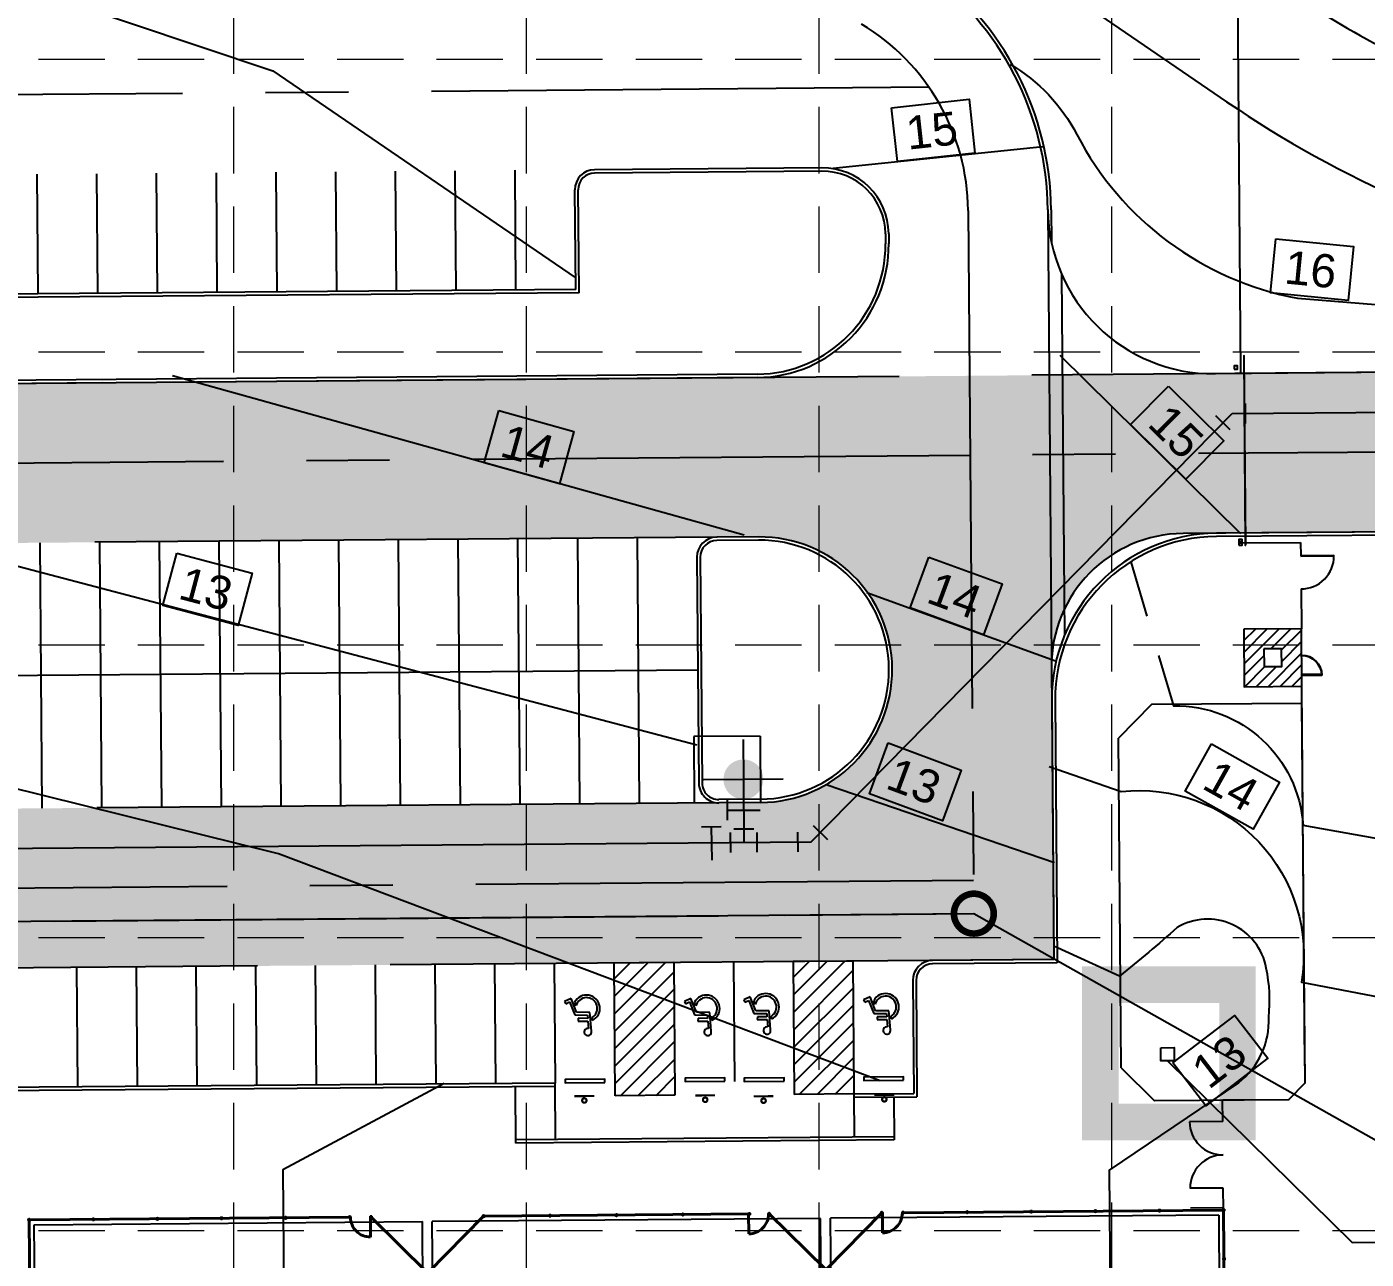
# Model space of a CAD drawing. Header units: feet. Extents: x 2467609 to 2470436, y 7119976 to 7121745.
# Drawn here: x 2469123.5 to 2469325.3, y 7121164.9 to 7121350.5 of the extents above; entities that cross this region are included whole.
import ezdxf
from ezdxf.enums import TextEntityAlignment as Align
from ezdxf.xclip import XClip

# ---------------------------------------------------------------- set-up
doc = ezdxf.new("R2010")
doc.units = ezdxf.units.FT
doc.header["$LTSCALE"] = 100
doc.header["$MEASUREMENT"] = 0
doc.header["$XCLIPFRAME"] = 0
for name, pattern in [('06117 BASE$0$Add-PK$0$HIDDEN2', [0.1875, 0.125, -0.0625]), ('06117 BASE$0$CENTER2', [1.125, 0.75, -0.125, 0.125, -0.125]), ('06117 BASE$0$HIDDEN2', [0.1875, 0.125, -0.0625]), ('06117 BASE$0$STRIPE', [1.2, 1, -0.2]), ('06117 WS Base$0$DASHED_SS3', [1.1, 1, -0.1]), ('06117 WS Base$0$HIDDEN2', [0.1875, 0.125, -0.0625]), ('HIDDEN', [0.375, 0.25, -0.125]), ('SDASH', [0.15, 0.1, -0.05]), ('STRIPE', [1.2, 1, -0.2])]:
    doc.linetypes.add(name, pattern=pattern)
for name, color, linetype, lineweight in [('06117 BASE$0$A-BLDG3-HATCH', 253, 'Continuous', 25), ('06117 BASE$0$A-Door-Outside', 253, 'Continuous', 30), ('06117 BASE$0$Add-PK$0$CPSTRIPE', 7, 'Continuous', 25), ('06117 BASE$0$Add-PK$0$HC2', 7, 'Continuous', 25), ('06117 BASE$0$Add-PK$0$X-Refr', 11, '06117 BASE$0$Add-PK$0$HIDDEN2', 50), ('06117 BASE$0$CP Inlet', 253, 'Continuous', 25), ('06117 BASE$0$CPCL', 253, '06117 BASE$0$CENTER2', 25), ('06117 BASE$0$CPCURB', 8, 'Continuous', 25), ('06117 BASE$0$CPCURB2', 8, 'Continuous', 25), ('06117 BASE$0$CPSTRIPE', 253, 'Continuous', 25), ('06117 BASE$0$CPWALK', 8, 'Continuous', 25), ('06117 BASE$0$HC-SIGN', 253, 'Continuous', 18), ('06117 BASE$0$TENNIS$0$C-Fence', 8, '06117 BASE$0$TENNIS$0$FENCELINE4', 40), ('06117 BASE$0$X-Lite', 253, 'Continuous', 25), ('06117 BASE$0$X-Refr', 253, '06117 BASE$0$HIDDEN2', 50)]:
    doc.layers.add(name, color=color, linetype=linetype, lineweight=lineweight)
for name, color, linetype in [('06117 BASE$0$Add-PK$0$SITE-Fence', 8, '06117 BASE$0$Add-PK$0$FENCELINE4'), ('06117 BASE$0$firelane', 8, '06117 BASE$0$STRIPE'), ('06117 BASE$0$SITE-Fence', 8, '06117 BASE$0$FENCELINE4'), ('06117 BASE$0$TENNIS$0$C-Walk_Otln', 5, 'Continuous'), ('06117 WS Base$0$CPFIT', 7, 'Continuous'), ('06117 WS Base$0$CPSEWER', 7, '06117 WS Base$0$DASHED_SS3'), ('06117 WS Base$0$CPWATER', 7, 'Continuous'), ('06117 WS Base$0$LINE-C', 1, 'Continuous'), ('06117 WS Base$0$WTR-ESMT', 8, '06117 WS Base$0$HIDDEN2'), ('CPCONT', 253, 'Continuous'), ('FIRELANE-HATCH', 253, 'STRIPE'), ('GRID', 254, 'HIDDEN'), ('proposed ec', 6, 'SDASH')]:
    doc.layers.add(name, color=color, linetype=linetype)
doc.styles.add('06117 BASE$0$Add-PK$0$Standard', font='romans.shx')
doc.styles.add('06117 BASE$0$Standard', font='romans.shx')
doc.styles.add('06117 BASE$0$TENNIS$0$Standard', font='romans.shx')
doc.styles.get("Standard").update_dxf_attribs({"font": 'ARIAL.TTF'})
doc.linetypes.add('06117 BASE$0$Add-PK$0$FENCELINE4', pattern='A,0.5,-0.05,["x",06117 BASE$0$Add-PK$0$Standard,S=0.16,R=0,X=-0.02,Y=-0.05],-0.15', length=0.7)
doc.linetypes.add('06117 BASE$0$FENCELINE4', pattern='A,0.5,-0.05,["x",06117 BASE$0$Standard,S=0.16,R=0,X=-0.02,Y=-0.05],-0.15', length=0.7)
doc.linetypes.add('06117 BASE$0$TENNIS$0$FENCELINE4', pattern='A,0.5,-0.05,["x",06117 BASE$0$TENNIS$0$Standard,S=0.16,R=0,X=-0.02,Y=-0.05],-0.15', length=0.7)
pattern_1 = [(45, (0, 0), (-0.88388347648, 0.88388347648), [])]
pattern_2 = [(45, (274.9909, 2.2392), (-1.32582521472, 1.32582521472), [])]
pattern_3 = [(45, (247.9918, 2.0193), (-1.32582521472, 1.32582521472), [])]

# ---------------------------------------------------------------- blocks, each defined once
blk = doc.blocks.new('06117 BASE$0$TENNIS')
at = {"layer": '06117 BASE$0$TENNIS$0$C-Fence'}
for p, q in [((626, 174.8), (626, 1.2)), ((2786, 174.8), (2786, 1.2)), ((1245, 0.8), (1345.2, 101)), ((1447, 0.8), (1346.8, 101)), ((1964.2, 0), (2065.2, 101)), ((2167, 0.8), (2066.8, 101)), ((1243, 0), (1243, 36)), ((1927, 0), (1927, 36)), ((2169, 0), (2169, 36)), ((627.2, 0), (1204.6, 0)), ((1927, 0), (1449, 0)), ((2784.8, 0), (2207.4, 0))]:
    blk.add_line(p, q, dxfattribs=at)
for centre in [(2786, 88), (626, 0), (742, 0), (857.9, 0), (973.9, 0), (1089.8, 0), (1205.8, 0), (1244.2, 0), (1447.8, 0), (1567.9, 0), (1688, 0), (1808.1, 0), (1928.2, 0), (1964.2, 0), (2167.8, 0), (2206.2, 0), (2322.2, 0), (2438.1, 0), (2554.1, 0), (2670, 0), (2786, 0)]:
    blk.add_circle(centre, 1.19, dxfattribs=at)
for centre, start, end in [((1243, 0), 90, 180), ((1927, 0), 0, 90), ((2169, 0), 0, 90)]:
    blk.add_arc(centre, 36, start, end, dxfattribs=at)
at = {"layer": '06117 BASE$0$TENNIS$0$C-Walk_Otln'}
for p, q in [((635, 1431), (635, 9)), ((1337, 1431), (1337, 9)), ((1355, 1431), (1355, 9)), ((2057, 1431), (2057, 9)), ((2075, 1431), (2075, 9)), ((2777, 9), (2777, 1431)), ((635, 9), (1337, 9)), ((2057, 9), (1355, 9)), ((2777, 9), (2075, 9))]:
    blk.add_line(p, q, dxfattribs=at)
blk = doc.blocks.new('06117 BASE$0$Add-PK$0$HC2-flat-7')
at = {"layer": '06117 BASE$0$Add-PK$0$HC2'}
for p, q in [((-2.33, 1.51), (-3.3, 1.06)), ((-3.3, 1.06), (-3.13, 0.7)), ((-3.13, 0.7), (-2.55, 0.97)), ((-2.55, 0.97), (-1.78, -0.99)), ((-1.5, -0.59), (-2.33, 1.51)), ((-1.57, 0.38), (-1.78, 0.94)), ((-1.78, -0.99), (0.15, -1)), ((0.52, -0.6), (-1.5, -0.59)), ((-1.25, -1.49), (-1.26, -1.9)), ((-1.26, -1.9), (0.21, -1.91)), ((0.18, -1.5), (-1.25, -1.49)), ((0.15, -1), (0.18, -1.5)), ((0.21, -1.91), (0.3, -3.02)), ((0.73, -3.43), (0.52, -0.6)), ((0.89, -1.8), (0.86, -1.37))]:
    blk.add_line(p, q, dxfattribs=at)
for centre, major_axis, start_param, end_param in [((0, 0), (1.42, -1.43), 5.961378, 9.729395), ((0, 0), (1.15, 1.14), 4.494724, 8.403855), ((0.2, -3.56), (0.388, 0.385), 0.602565, 5.739424)]:
    blk.add_ellipse(centre, major_axis=major_axis, ratio=1, start_param=start_param, end_param=end_param, dxfattribs=at)
blk = doc.blocks.new('06117 BASE$0$Add-PK$0$HC2-flat-8')
at = {"layer": '06117 BASE$0$Add-PK$0$HC2'}
for p, q in [((-2.33, 1.51), (-3.3, 1.06)), ((-3.3, 1.06), (-3.13, 0.7)), ((-3.13, 0.7), (-2.55, 0.97)), ((-2.55, 0.97), (-1.78, -0.99)), ((-1.5, -0.59), (-2.33, 1.51)), ((-1.57, 0.38), (-1.78, 0.94)), ((-1.78, -0.99), (0.15, -1)), ((0.52, -0.6), (-1.5, -0.59)), ((-1.25, -1.49), (-1.26, -1.9)), ((-1.26, -1.9), (0.21, -1.91)), ((0.18, -1.5), (-1.25, -1.49)), ((0.15, -1), (0.18, -1.5)), ((0.21, -1.91), (0.3, -3.02)), ((0.73, -3.43), (0.52, -0.6)), ((0.89, -1.8), (0.86, -1.37))]:
    blk.add_line(p, q, dxfattribs=at)
for centre, major_axis, start_param, end_param in [((0, 0), (1.42, -1.43), 5.961378, 9.729395), ((0, 0), (1.15, 1.14), 4.494724, 8.403855), ((0.2, -3.56), (0.388, 0.385), 0.602565, 5.739424)]:
    blk.add_ellipse(centre, major_axis=major_axis, ratio=1, start_param=start_param, end_param=end_param, dxfattribs=at)

msp = doc.modelspace()

# ---------------------------------------------------------------- hatches: boundary and pattern name
at = {"layer": '06117 BASE$0$A-BLDG3-HATCH'}
h = msp.add_hatch(dxfattribs=at)
h.set_pattern_fill('ANSI31', color=255, scale=10, style=0)
h.set_pattern_definition(pattern_1)
h.paths.add_polyline_path([(2469306.95, 7121251.15), (2469315.62, 7121251.23), (2469315.55, 7121259.89), (2469306.88, 7121259.82)])
h.paths.add_polyline_path([(2469309.9, 7121256.85), (2469312.57, 7121256.87), (2469312.59, 7121254.2), (2469309.93, 7121254.18)], flags=16)
h = msp.add_hatch(dxfattribs=at)
h.set_pattern_fill('ANSI31', color=255, scale=10, style=0)
h.set_pattern_definition(pattern_1)
h.paths.add_polyline_path([(2469306.95, 7121251.15), (2469315.62, 7121251.23), (2469315.55, 7121259.89), (2469306.88, 7121259.82)])
h.paths.add_polyline_path([(2469309.9, 7121256.85), (2469312.57, 7121256.87), (2469312.59, 7121254.2), (2469309.93, 7121254.18)], flags=16)
at = {"layer": '06117 BASE$0$CPSTRIPE'}
h = msp.add_hatch(dxfattribs=at)
h.set_pattern_fill('ACET-2D-ANSI31', color=256, scale=15, style=0)
h.set_pattern_definition(pattern_2)
h.paths.add_polyline_path([(2469247.97, 7121209.84), (2469238.97, 7121209.76), (2469239.13, 7121189.76), (2469248.13, 7121189.84)])
h = msp.add_hatch(dxfattribs=at)
h.set_pattern_fill('ACET-2D-ANSI31', color=256, scale=15, style=0)
h.set_pattern_definition(pattern_2)
h.paths.add_polyline_path([(2469247.97, 7121209.84), (2469238.97, 7121209.76), (2469239.13, 7121189.76), (2469248.13, 7121189.84)])
h = msp.add_hatch(dxfattribs=at)
h.set_pattern_fill('ACET-2D-ANSI31', color=256, scale=15, style=0)
h.set_pattern_definition(pattern_3)
h.paths.add_polyline_path([(2469220.97, 7121209.62), (2469211.97, 7121209.54), (2469212.13, 7121189.54), (2469221.13, 7121189.62)])
h = msp.add_hatch(dxfattribs=at)
h.set_pattern_fill('ACET-2D-ANSI31', color=256, scale=15, style=0)
h.set_pattern_definition(pattern_3)
h.paths.add_polyline_path([(2469220.97, 7121209.62), (2469211.97, 7121209.54), (2469212.13, 7121189.54), (2469221.13, 7121189.62)])
at = {"layer": 'FIRELANE-HATCH'}
h = msp.add_hatch(color=9, dxfattribs=at)
h.paths.add_polyline_path([(2468922.97, 7121187.19, -0.414214), (2468942.81, 7121207.35), (2469278.26, 7121210.08), (2469277.9, 7121254.08, -0.414214), (2469297.74, 7121274.24), (2469375.13, 7121274.87, -0.137354), (2469390.75, 7121270.64), (2469629.71, 7121128.09, -0.261956), (2469644.34, 7121102.57), (2469645.12, 7121007.13, 0.414214), (2469699.55, 7120953.58), (2469751.67, 7120954, 0.261956), (2469797.6, 7120980.33), (2469803.18, 7120989.68, 0.414214), (2469784.47, 7121063.72), (2469403.04, 7121291.25, 0.137354), (2469374.94, 7121298.87), (2468491.92, 7121291.68, -0.131652), (2468476.89, 7121295.58), (2468199.89, 7121452.51, -0.072593), (2468186.2, 7121463.15, 0.206219), (2468142.45, 7121481.57), (2467847.8, 7121479.17), (2467848.23, 7121449.17), (2468142.69, 7121451.57, -0.577353), (2468169.04, 7121406.78), (2467935.49, 7120994.55, -0.266268), (2467909.82, 7120979.34), (2467855.02, 7120978.55), (2467855.45, 7120948.56), (2467910.25, 7120949.35, 0.266268), (2467961.59, 7120979.76), (2468192.67, 7121387.64, -0.414214), (2468233.56, 7121398.96), (2468336.11, 7121340.86, -0.414214), (2468347.43, 7121299.97), (2468320.22, 7121251.95, 0.414214), (2468338.7, 7121185.16), (2468373.42, 7121165.49, 0.57735), (2468446.57, 7121208.52), (2468446.28, 7121243.96, -1), (2468481.65, 7121244.25), (2468482.67, 7121118.6, 0.414214), (2468532.07, 7121070), (2468873.9, 7121072.79, -0.414214), (2468894.07, 7121052.95), (2468895.4, 7120889.72), (2468884.83, 7120735.24, -0.392002), (2468855.14, 7120707.29), (2468450.27, 7120703.99, -0.131652), (2468375.11, 7120723.48), (2468264.21, 7120786.31, 0.463862), (2468102.32, 7120726.63, 0.45081), (2468173.2, 7120596.29), (2468276.95, 7120572.47, -0.347281), (2468315.76, 7120524.14), (2468315.82, 7120517.93), (2468339.81, 7120518.12), (2468339.76, 7120524.34, 0.347281), (2468282.32, 7120595.86), (2468178.57, 7120619.68, -0.45081), (2468124.87, 7120718.42, -0.463862), (2468252.38, 7120765.43), (2468363.28, 7120702.6, 0.131652), (2468450.47, 7120679.99), (2468832.08, 7120683.1, -0.414214), (2468867.36, 7120648.39), (2468868.39, 7120522.43), (2468892.38, 7120522.62), (2468891.26, 7120660.62), (2468903.26, 7120660.72), (2468904.38, 7120522.72), (2468928.38, 7120522.92)])
h.paths.add_polyline_path([(2468873.66, 7121102.78), (2468531.82, 7121100, -0.414214), (2468506.62, 7121124.8), (2468505.62, 7121247.79, -0.414214), (2468525.46, 7121267.95), (2468872.29, 7121270.78, -0.414214), (2468892.45, 7121250.94), (2468893.5, 7121122.95, -0.414214)], flags=16)
h.paths.add_polyline_path([(2468942.29, 7121271.35), (2469233.74, 7121273.72, -1), (2469234.06, 7121233.72), (2468942.62, 7121231.35, -1)], flags=16)
h.paths.add_polyline_path([(2468385.25, 7121186.37), (2468350.53, 7121206.04, -0.414214), (2468341.1, 7121240.12), (2468370.77, 7121292.49, -0.414214), (2468404.85, 7121301.92), (2468409.33, 7121299.38, -0.267949), (2468422.01, 7121277.83), (2468422.57, 7121208.33, -0.57735)], flags=16)
h.paths.add_polyline_path([(2469698.85, 7121086.85), (2469772.17, 7121043.11, -0.414214), (2469782.57, 7121001.98), (2469776.99, 7120992.63, -0.261956), (2469751.47, 7120978), (2469699.36, 7120977.57, -0.414214), (2469669.11, 7121007.33), (2469668.61, 7121069.51, -0.584841)], flags=16)

# ---------------------------------------------------------------- linework, layer by layer
at = {"layer": '06117 BASE$0$A-BLDG3-HATCH', "color": 255}
for points in [[(2469306.88, 7121259.82), (2469306.95, 7121251.15), (2469315.62, 7121251.23), (2469315.55, 7121259.89)], [(2469306.88, 7121259.82), (2469306.95, 7121251.15), (2469315.62, 7121251.23), (2469315.55, 7121259.89)], [(2469309.9, 7121256.85), (2469309.93, 7121254.18), (2469312.59, 7121254.2), (2469312.57, 7121256.87)], [(2469309.9, 7121256.85), (2469309.93, 7121254.18), (2469312.59, 7121254.2), (2469312.57, 7121256.87)]]:
    msp.add_lwpolyline(points, close=True, dxfattribs=at)
at = {"layer": '06117 BASE$0$A-Door-Outside', "color": 7, "linetype": 'Continuous', "lineweight": 30}
msp.add_lwpolyline([(2469315.63, 7121252.86), (2469315.62, 7121253), (2469318.62, 7121253.03), (2469318.63, 7121252.88)], close=True, dxfattribs=at)
msp.add_lwpolyline([(2469315.63, 7121252.86), (2469315.62, 7121253), (2469318.62, 7121253.03), (2469318.63, 7121252.88)], close=True, dxfattribs=at)
msp.add_arc((2469315.63, 7121252.86), 3, 0.4665, 90.4665, dxfattribs=at)
msp.add_arc((2469315.63, 7121252.86), 3, 0.4665, 90.4665, dxfattribs=at)
at = {"layer": '06117 BASE$0$Add-PK$0$CPSTRIPE'}
msp.add_line((2469248.13, 7121189.84), (2469239.13, 7121189.76), dxfattribs=at)
msp.add_line((2469248.13, 7121189.84), (2469239.13, 7121189.76), dxfattribs=at)
at = {"layer": '06117 BASE$0$Add-PK$0$SITE-Fence'}
for p, q in [((2469303.71, 7121185.65), (2469303.68, 7121188.87)), ((2469303.71, 7121185.65), (2469303.68, 7121188.87)), ((2469303.71, 7121185.65), (2469298.71, 7121185.61)), ((2469303.71, 7121185.65), (2469298.71, 7121185.61)), ((2469303.79, 7121175.65), (2469298.79, 7121175.61)), ((2469303.79, 7121175.65), (2469298.79, 7121175.61)), ((2469303.81, 7121172.43), (2469303.79, 7121175.65)), ((2469303.81, 7121172.43), (2469303.79, 7121175.65))]:
    msp.add_line(p, q, dxfattribs=at)
at = {"layer": '06117 BASE$0$Add-PK$0$SITE-Fence', "color": 5}
for centre, start, end in [((2469303.71, 7121185.65), 180.4665, 270.4665), ((2469303.71, 7121185.65), 180.4665, 270.4665), ((2469303.79, 7121175.65), 90.4665, 180.4665), ((2469303.79, 7121175.65), 90.4665, 180.4665)]:
    msp.add_arc(centre, 5, start, end, dxfattribs=at)
at = {"layer": '06117 BASE$0$CP Inlet'}
msp.add_lwpolyline([(2469294.37, 7121196.79), (2469296.37, 7121196.81), (2469296.39, 7121194.81), (2469294.39, 7121194.79)], close=True, dxfattribs=at)
msp.add_lwpolyline([(2469294.37, 7121196.79), (2469296.37, 7121196.81), (2469296.39, 7121194.81), (2469294.39, 7121194.79)], close=True, dxfattribs=at)
at = {"layer": '06117 BASE$0$CPCL'}
for p, q in [((2469259.45, 7121341.43), (2468906.74, 7121338.56)), ((2469259.45, 7121341.43), (2468906.74, 7121338.56)), ((2469265.34, 7121322.88), (2469266.16, 7121221.98)), ((2469265.34, 7121322.88), (2469266.16, 7121221.98)), ((2469375.03, 7121286.87), (2469265.64, 7121285.98)), ((2469375.03, 7121286.87), (2469265.64, 7121285.98)), ((2469265.64, 7121285.98), (2468493.36, 7121279.69)), ((2469265.64, 7121285.98), (2468493.36, 7121279.69)), ((2469266.16, 7121221.98), (2468493.88, 7121215.7)), ((2469266.16, 7121221.98), (2468493.88, 7121215.7))]:
    msp.add_line(p, q, dxfattribs=at)
msp.add_arc((2469232.34, 7121322.61), 33, 0.4665, 59.1832, dxfattribs=at)
msp.add_arc((2469232.34, 7121322.61), 33, 0.4665, 59.1832, dxfattribs=at)
at = {"layer": '06117 BASE$0$CPCURB'}
for p, q in [((2469243.29, 7121329.3), (2469209.05, 7121329.02)), ((2469243.29, 7121329.3), (2469209.05, 7121329.02)), ((2469206.2, 7121311), (2469206.08, 7121326)), ((2469206.2, 7121311), (2469206.08, 7121326)), ((2469277.34, 7121322.98), (2469277.94, 7121249.08)), ((2469277.34, 7121322.98), (2469277.94, 7121249.08)), ((2469253.37, 7121319.38), (2469253.38, 7121317.88)), ((2469253.37, 7121319.38), (2469253.38, 7121317.88)), ((2469206.2, 7121311), (2468945.21, 7121308.87)), ((2469206.2, 7121311), (2468945.21, 7121308.87)), ((2469233.54, 7121297.72), (2468942.09, 7121295.35)), ((2469233.54, 7121297.72), (2468942.09, 7121295.35)), ((2469375.13, 7121274.87), (2469302.74, 7121274.28)), ((2469375.13, 7121274.87), (2469302.74, 7121274.28)), ((2469233.74, 7121273.72), (2469227.45, 7121273.67)), ((2469233.74, 7121273.72), (2469227.45, 7121273.67)), ((2469224.47, 7121270.65), (2469224.75, 7121236.65)), ((2469224.47, 7121270.65), (2469224.75, 7121236.65)), ((2469277.94, 7121249.08), (2469278.26, 7121210.08)), ((2469277.94, 7121249.08), (2469278.26, 7121210.08)), ((2469234.06, 7121233.72), (2469227.77, 7121233.67)), ((2469234.06, 7121233.72), (2469227.77, 7121233.67)), ((2469278.26, 7121210.08), (2469259.97, 7121209.93)), ((2469278.26, 7121210.08), (2469259.97, 7121209.93)), ((2469256.99, 7121206.91), (2469257.13, 7121189.91)), ((2469256.99, 7121206.91), (2469257.13, 7121189.91)), ((2469203.11, 7121191.47), (2469005.12, 7121189.86)), ((2469203.11, 7121191.47), (2469005.12, 7121189.86)), ((2469248.13, 7121189.84), (2469257.13, 7121189.91)), ((2469248.13, 7121189.84), (2469257.13, 7121189.91)), ((2469254.18, 7121183.39), (2469197.18, 7121182.92)), ((2469254.18, 7121183.39), (2469197.18, 7121182.92))]:
    msp.add_line(p, q, dxfattribs=at)
for centre, radius, start, end in [((2469232.34, 7121322.61), 45, 0.4665, 54.1563), ((2469232.34, 7121322.61), 45, 0.4665, 54.1563), ((2469209.08, 7121326.02), 3, 90.4665, 180.4665), ((2469209.08, 7121326.02), 3, 90.4665, 180.4665), ((2469243.37, 7121319.3), 10, 0.4665, 90.4665), ((2469243.37, 7121319.3), 10, 0.4665, 90.4665), ((2469233.38, 7121317.72), 20, 270.4665, 0.4665), ((2469233.38, 7121317.72), 20, 270.4665, 0.4665), ((2469302.94, 7121249.28), 25, 90.4665, 180.4665), ((2469302.94, 7121249.28), 25, 90.4665, 180.4665), ((2469227.47, 7121270.67), 3, 90.4665, 180.4665), ((2469227.47, 7121270.67), 3, 90.4665, 180.4665), ((2469233.9, 7121253.72), 20, 270.4665, 90.4665), ((2469233.9, 7121253.72), 20, 270.4665, 90.4665), ((2469227.75, 7121236.67), 3, 180.4665, 270.4665), ((2469227.75, 7121236.67), 3, 180.4665, 270.4665), ((2469259.99, 7121206.93), 3, 90.4665, 180.4665), ((2469259.99, 7121206.93), 3, 90.4665, 180.4665)]:
    msp.add_arc(centre, radius, start, end, dxfattribs=at)
at = {"layer": '06117 BASE$0$CPCURB2'}
for p, q in [((2469243.29, 7121328.8), (2469209.06, 7121328.52)), ((2469243.29, 7121328.8), (2469209.06, 7121328.52)), ((2469206.71, 7121310.5), (2469206.58, 7121326)), ((2469206.71, 7121310.5), (2469206.58, 7121326)), ((2469277.84, 7121322.98), (2469277.88, 7121318.11)), ((2469277.84, 7121322.98), (2469277.88, 7121318.11)), ((2469252.87, 7121319.38), (2469252.88, 7121317.88)), ((2469252.87, 7121319.38), (2469252.88, 7121317.88)), ((2469206.71, 7121310.5), (2468944.71, 7121308.37)), ((2469206.71, 7121310.5), (2468944.71, 7121308.37)), ((2469233.54, 7121298.22), (2468942.09, 7121295.85)), ((2469233.54, 7121298.22), (2468942.09, 7121295.85)), ((2469359.23, 7121274.24), (2469302.74, 7121273.78)), ((2469359.23, 7121274.24), (2469302.74, 7121273.78)), ((2469233.74, 7121273.22), (2469227.45, 7121273.17)), ((2469233.74, 7121273.22), (2469227.45, 7121273.17)), ((2469224.97, 7121270.65), (2469225.25, 7121236.65)), ((2469224.97, 7121270.65), (2469225.25, 7121236.65)), ((2469278.44, 7121249.09), (2469278.76, 7121209.59)), ((2469278.44, 7121249.09), (2469278.76, 7121209.59)), ((2469234.06, 7121234.22), (2469227.77, 7121234.17)), ((2469234.06, 7121234.22), (2469227.77, 7121234.17)), ((2469278.76, 7121209.59), (2469259.97, 7121209.43)), ((2469278.76, 7121209.59), (2469259.97, 7121209.43)), ((2469257.49, 7121206.91), (2469257.63, 7121189.41)), ((2469257.49, 7121206.91), (2469257.63, 7121189.41)), ((2469203.12, 7121190.97), (2469005.12, 7121189.36)), ((2469203.12, 7121190.97), (2469005.12, 7121189.36)), ((2469248.13, 7121189.34), (2469257.63, 7121189.41)), ((2469248.13, 7121189.34), (2469257.63, 7121189.41)), ((2469254.19, 7121182.89), (2469197.19, 7121182.42)), ((2469254.19, 7121182.89), (2469197.19, 7121182.42))]:
    msp.add_line(p, q, dxfattribs=at)
for centre, radius, start, end in [((2469232.34, 7121322.61), 45.5, 0.4665, 54.1563), ((2469232.34, 7121322.61), 45.5, 0.4665, 54.1563), ((2469243.37, 7121319.3), 9.5, 0.4665, 90.4665), ((2469243.37, 7121319.3), 9.5, 0.4665, 90.4665), ((2469209.08, 7121326.02), 2.5, 90.4665, 180.4665), ((2469209.08, 7121326.02), 2.5, 90.4665, 180.4665), ((2469233.38, 7121317.72), 19.5, 270.4665, 0.4665), ((2469233.38, 7121317.72), 19.5, 270.4665, 0.4665), ((2469227.47, 7121270.67), 2.5, 90.4665, 180.4665), ((2469227.47, 7121270.67), 2.5, 90.4665, 180.4665), ((2469233.9, 7121253.72), 19.5, 270.4665, 90.4665), ((2469233.9, 7121253.72), 19.5, 270.4665, 90.4665), ((2469302.94, 7121249.28), 24.5, 90.4665, 180.4665), ((2469302.94, 7121249.28), 24.5, 90.4665, 180.4665), ((2469227.75, 7121236.67), 2.5, 180.4665, 270.4665), ((2469227.75, 7121236.67), 2.5, 180.4665, 270.4665), ((2469259.99, 7121206.93), 2.5, 90.4665, 180.4665), ((2469259.99, 7121206.93), 2.5, 90.4665, 180.4665)]:
    msp.add_arc(centre, radius, start, end, dxfattribs=at)
at = {"layer": '06117 BASE$0$CPSTRIPE'}
for p, q in [((2469179.2, 7121310.78), (2469179.06, 7121328.78)), ((2469179.2, 7121310.78), (2469179.06, 7121328.78)), ((2469188.2, 7121310.85), (2469188.06, 7121328.85)), ((2469188.2, 7121310.85), (2469188.06, 7121328.85)), ((2469197.2, 7121310.93), (2469197.06, 7121328.93)), ((2469197.2, 7121310.93), (2469197.06, 7121328.93)), ((2469125.2, 7121310.34), (2469125.06, 7121328.34)), ((2469125.2, 7121310.34), (2469125.06, 7121328.34)), ((2469134.2, 7121310.41), (2469134.06, 7121328.41)), ((2469134.2, 7121310.41), (2469134.06, 7121328.41)), ((2469143.2, 7121310.49), (2469143.06, 7121328.49)), ((2469143.2, 7121310.49), (2469143.06, 7121328.49)), ((2469152.2, 7121310.56), (2469152.06, 7121328.56)), ((2469152.2, 7121310.56), (2469152.06, 7121328.56)), ((2469161.2, 7121310.63), (2469161.06, 7121328.63)), ((2469161.2, 7121310.63), (2469161.06, 7121328.63)), ((2469170.2, 7121310.71), (2469170.06, 7121328.71)), ((2469170.2, 7121310.71), (2469170.06, 7121328.71)), ((2469125.45, 7121272.84), (2469125.77, 7121232.84)), ((2469125.45, 7121272.84), (2469125.77, 7121232.84)), ((2469134.45, 7121272.91), (2469134.77, 7121232.91)), ((2469134.45, 7121272.91), (2469134.77, 7121232.91)), ((2469143.45, 7121272.99), (2469143.77, 7121232.99)), ((2469143.45, 7121272.99), (2469143.77, 7121232.99)), ((2469152.45, 7121273.06), (2469152.77, 7121233.06)), ((2469152.45, 7121273.06), (2469152.77, 7121233.06)), ((2469161.45, 7121273.13), (2469161.77, 7121233.13)), ((2469161.45, 7121273.13), (2469161.77, 7121233.13)), ((2469170.45, 7121273.21), (2469170.77, 7121233.21)), ((2469170.45, 7121273.21), (2469170.77, 7121233.21)), ((2469179.45, 7121273.28), (2469179.77, 7121233.28)), ((2469179.45, 7121273.28), (2469179.77, 7121233.28)), ((2469188.45, 7121273.35), (2469188.77, 7121233.35)), ((2469188.45, 7121273.35), (2469188.77, 7121233.35)), ((2469197.45, 7121273.43), (2469197.77, 7121233.43)), ((2469197.45, 7121273.43), (2469197.77, 7121233.43)), ((2469206.45, 7121273.5), (2469206.77, 7121233.5)), ((2469206.45, 7121273.5), (2469206.77, 7121233.5)), ((2469215.45, 7121273.57), (2469215.77, 7121233.57)), ((2469215.45, 7121273.57), (2469215.77, 7121233.57)), ((2469224.61, 7121253.65), (2468954.62, 7121251.45)), ((2469224.61, 7121253.65), (2468954.62, 7121251.45)), ((2469229.97, 7121209.69), (2469230.11, 7121191.69)), ((2469229.97, 7121209.69), (2469230.11, 7121191.69)), ((2469247.97, 7121209.84), (2469238.97, 7121209.76)), ((2469247.97, 7121209.84), (2469238.97, 7121209.76)), ((2469238.97, 7121209.76), (2469239.13, 7121189.76)), ((2469238.97, 7121209.76), (2469239.13, 7121189.76)), ((2469247.97, 7121209.84), (2469248.13, 7121189.84)), ((2469247.97, 7121209.84), (2469248.13, 7121189.84)), ((2469130.97, 7121208.88), (2469131.12, 7121190.88)), ((2469130.97, 7121208.88), (2469131.12, 7121190.88)), ((2469139.97, 7121208.96), (2469140.12, 7121190.96)), ((2469139.97, 7121208.96), (2469140.12, 7121190.96)), ((2469148.97, 7121209.03), (2469149.12, 7121191.03)), ((2469148.97, 7121209.03), (2469149.12, 7121191.03)), ((2469157.97, 7121209.1), (2469158.12, 7121191.1)), ((2469157.97, 7121209.1), (2469158.12, 7121191.1)), ((2469166.97, 7121209.18), (2469167.12, 7121191.18)), ((2469166.97, 7121209.18), (2469167.12, 7121191.18)), ((2469175.97, 7121209.25), (2469176.11, 7121191.25)), ((2469175.97, 7121209.25), (2469176.11, 7121191.25)), ((2469184.97, 7121209.32), (2469185.11, 7121191.32)), ((2469184.97, 7121209.32), (2469185.11, 7121191.32)), ((2469193.97, 7121209.4), (2469194.11, 7121191.4)), ((2469193.97, 7121209.4), (2469194.11, 7121191.4)), ((2469202.97, 7121209.47), (2469203.11, 7121191.47)), ((2469202.97, 7121209.47), (2469203.11, 7121191.47)), ((2469220.97, 7121209.62), (2469211.97, 7121209.54)), ((2469220.97, 7121209.62), (2469211.97, 7121209.54)), ((2469211.97, 7121209.54), (2469212.12, 7121189.54)), ((2469211.97, 7121209.54), (2469212.12, 7121189.54)), ((2469220.97, 7121209.62), (2469221.13, 7121189.62)), ((2469220.97, 7121209.62), (2469221.13, 7121189.62)), ((2469221.13, 7121189.62), (2469212.13, 7121189.54)), ((2469221.13, 7121189.62), (2469212.13, 7121189.54))]:
    msp.add_line(p, q, dxfattribs=at)
for points in [[(2469210.61, 7121191.53), (2469210.61, 7121192.03), (2469204.61, 7121191.98), (2469204.61, 7121191.48), (2469210.61, 7121191.53)], [(2469210.61, 7121191.53), (2469210.61, 7121192.03), (2469204.61, 7121191.98), (2469204.61, 7121191.48), (2469210.61, 7121191.53)], [(2469228.69, 7121191.75), (2469228.69, 7121192.25), (2469222.69, 7121192.2), (2469222.69, 7121191.7), (2469228.69, 7121191.75)], [(2469228.69, 7121191.75), (2469228.69, 7121192.25), (2469222.69, 7121192.2), (2469222.69, 7121191.7), (2469228.69, 7121191.75)], [(2469237.61, 7121191.75), (2469237.61, 7121192.25), (2469231.61, 7121192.2), (2469231.61, 7121191.7), (2469237.61, 7121191.75)], [(2469237.61, 7121191.75), (2469237.61, 7121192.25), (2469231.61, 7121192.2), (2469231.61, 7121191.7), (2469237.61, 7121191.75)], [(2469255.61, 7121191.9), (2469255.61, 7121192.4), (2469249.61, 7121192.35), (2469249.61, 7121191.85), (2469255.61, 7121191.9)], [(2469255.61, 7121191.9), (2469255.61, 7121192.4), (2469249.61, 7121192.35), (2469249.61, 7121191.85), (2469255.61, 7121191.9)]]:
    msp.add_lwpolyline(points, dxfattribs=at)
at = {"layer": '06117 BASE$0$CPWALK'}
for p, q in [((2469279.42, 7121313.3), (2469279.86, 7121258.89)), ((2469279.42, 7121313.3), (2469279.86, 7121258.89)), ((2469374.94, 7121298.87), (2469302.54, 7121298.28)), ((2469374.94, 7121298.87), (2469302.54, 7121298.28)), ((2469292.95, 7121248.47), (2469287.99, 7121243.42)), ((2469292.95, 7121248.47), (2469287.99, 7121243.42)), ((2469315.64, 7121248.65), (2469292.95, 7121248.47)), ((2469315.64, 7121248.65), (2469292.95, 7121248.47)), ((2469316.11, 7121191.5), (2469315.64, 7121248.73)), ((2469316.11, 7121191.5), (2469315.64, 7121248.73)), ((2469288.39, 7121193.74), (2469293.44, 7121188.78)), ((2469288.39, 7121193.74), (2469293.44, 7121188.78)), ((2469316.11, 7121191.5), (2469313.6, 7121188.95)), ((2469316.11, 7121191.5), (2469313.6, 7121188.95)), ((2469197.19, 7121182.42), (2469197.12, 7121190.92)), ((2469197.19, 7121182.42), (2469197.12, 7121190.92)), ((2469203.18, 7121182.97), (2469203.11, 7121191.47)), ((2469203.18, 7121182.97), (2469203.11, 7121191.47)), ((2469248.13, 7121189.84), (2469248.18, 7121183.38)), ((2469248.13, 7121189.84), (2469248.18, 7121183.38)), ((2469254.13, 7121189.43), (2469254.19, 7121182.89)), ((2469254.13, 7121189.43), (2469254.19, 7121182.89)), ((2469313.7, 7121188.95), (2469293.44, 7121188.78)), ((2469313.7, 7121188.95), (2469293.44, 7121188.78))]:
    msp.add_line(p, q, dxfattribs=at)
msp.add_lwpolyline([(2469288.39, 7121193.74), (2469287.99, 7121243.42)], dxfattribs=at)
msp.add_lwpolyline([(2469288.39, 7121193.74), (2469287.99, 7121243.42)], dxfattribs=at)
for points in [[(2469202.37, 7121186.3, 0, 0.52, 0), (2469200.77, 7121186.32, 0, 0, 0), (2469198.3, 7121186.32, 0, 0, 0)], [(2469202.37, 7121186.3, 0, 0.52, 0), (2469200.77, 7121186.32, 0, 0, 0), (2469198.3, 7121186.32, 0, 0, 0)], [(2469249.3, 7121186.22, 0, 0.52, 0), (2469250.9, 7121186.21, 0, 0, 0), (2469253.37, 7121186.21, 0, 0, 0)], [(2469249.3, 7121186.22, 0, 0.52, 0), (2469250.9, 7121186.21, 0, 0, 0), (2469253.37, 7121186.21, 0, 0, 0)]]:
    msp.add_lwpolyline(points, format="xyseb", dxfattribs=at)
msp.add_arc((2469302.34, 7121323.28), 25, 180.5479, 270.4665, dxfattribs=at)
msp.add_arc((2469302.34, 7121323.28), 25, 180.5479, 270.4665, dxfattribs=at)
at = {"layer": '06117 BASE$0$firelane'}
for p, q in [((2469374.94, 7121298.87), (2468491.92, 7121291.68)), ((2469374.94, 7121298.87), (2468491.92, 7121291.68)), ((2469375.13, 7121274.87), (2469297.74, 7121274.24)), ((2469375.13, 7121274.87), (2469297.74, 7121274.24)), ((2469233.74, 7121273.72), (2468942.29, 7121271.35)), ((2469233.74, 7121273.72), (2468942.29, 7121271.35)), ((2469277.9, 7121254.08), (2469278.26, 7121210.08)), ((2469277.9, 7121254.08), (2469278.26, 7121210.08)), ((2469234.06, 7121233.72), (2468942.62, 7121231.35)), ((2469234.06, 7121233.72), (2468942.62, 7121231.35)), ((2469278.26, 7121210.08), (2468942.81, 7121207.35)), ((2469278.26, 7121210.08), (2468942.81, 7121207.35))]:
    msp.add_line(p, q, dxfattribs=at)
for centre, start, end in [((2469297.9, 7121254.24), 90.4665, 180.4665), ((2469297.9, 7121254.24), 90.4665, 180.4665), ((2469233.9, 7121253.72), 270.4665, 90.4665), ((2469233.9, 7121253.72), 270.4665, 90.4665)]:
    msp.add_arc(centre, 20, start, end, dxfattribs=at)
at = {"layer": '06117 BASE$0$HC-SIGN', "const_width": 0.333}
for points in [[(2469209, 7121189.52), (2469206, 7121189.49)], [(2469209, 7121189.52), (2469206, 7121189.49)], [(2469227.21, 7121189.62), (2469224.21, 7121189.6)], [(2469227.21, 7121189.62), (2469224.21, 7121189.6)], [(2469236, 7121189.48), (2469233, 7121189.46)], [(2469236, 7121189.48), (2469233, 7121189.46)], [(2469254.21, 7121189.69), (2469251.21, 7121189.67)], [(2469254.21, 7121189.69), (2469251.21, 7121189.67)]]:
    msp.add_lwpolyline(points, dxfattribs=at)
for points in [[(2469252.71, 7121189.35, -1), (2469252.71, 7121188.68, -1)], [(2469252.71, 7121189.35, -1), (2469252.71, 7121188.68, -1)], [(2469207.5, 7121189.17, -1), (2469207.51, 7121188.51, -1)], [(2469207.5, 7121189.17, -1), (2469207.51, 7121188.51, -1)], [(2469225.71, 7121189.28, -1), (2469225.72, 7121188.61, -1)], [(2469225.71, 7121189.28, -1), (2469225.72, 7121188.61, -1)], [(2469234.51, 7121189.14, -1), (2469234.51, 7121188.47, -1)], [(2469234.51, 7121189.14, -1), (2469234.51, 7121188.47, -1)]]:
    msp.add_lwpolyline(points, format="xyb", close=True, dxfattribs=at)
at = {"layer": '06117 BASE$0$SITE-Fence'}
for p, q in [((2469306.44, 7121298.39), (2469304.86, 7121492.04)), ((2469306.44, 7121298.39), (2469304.86, 7121492.04)), ((2469306.65, 7121272.82), (2469315.44, 7121272.89)), ((2469306.65, 7121272.82), (2469315.44, 7121272.89)), ((2469315.44, 7121272.89), (2469315.45, 7121270.89)), ((2469315.44, 7121272.89), (2469315.45, 7121270.89)), ((2469315.5, 7121265.89), (2469315.55, 7121259.89)), ((2469315.5, 7121265.89), (2469315.55, 7121259.89)), ((2469316.09, 7121194.05), (2469315.62, 7121251.18)), ((2469316.09, 7121194.05), (2469315.62, 7121251.18)), ((2469316.11, 7121191.5), (2469313.6, 7121188.95)), ((2469316.11, 7121191.5), (2469313.6, 7121188.95)), ((2469313.7, 7121188.95), (2469303.7, 7121188.87)), ((2469313.7, 7121188.95), (2469303.7, 7121188.87)), ((2469303.71, 7121185.65), (2469298.71, 7121185.61)), ((2469303.71, 7121185.65), (2469298.71, 7121185.61)), ((2469303.71, 7121185.65), (2469303.71, 7121185.87)), ((2469303.71, 7121185.65), (2469303.71, 7121185.87)), ((2469303.84, 7121172.65), (2469298.84, 7121172.61)), ((2469303.84, 7121172.65), (2469298.84, 7121172.61))]:
    msp.add_line(p, q, dxfattribs=at)
for points in [[(2469305.43, 7121298.98), (2469305.93, 7121298.98), (2469305.93, 7121299.48), (2469305.43, 7121299.48)], [(2469305.43, 7121298.98), (2469305.93, 7121298.98), (2469305.93, 7121299.48), (2469305.43, 7121299.48)], [(2469306.15, 7121272.81), (2469306.65, 7121272.82), (2469306.65, 7121273.32), (2469306.15, 7121273.31)], [(2469306.15, 7121272.81), (2469306.65, 7121272.82), (2469306.65, 7121273.32), (2469306.15, 7121273.31)], [(2469306.15, 7121272.48), (2469306.65, 7121272.49), (2469306.65, 7121272.99), (2469306.15, 7121272.98)], [(2469306.15, 7121272.48), (2469306.65, 7121272.49), (2469306.65, 7121272.99), (2469306.15, 7121272.98)], [(2469315.46, 7121270.81), (2469320.46, 7121270.85), (2469320.45, 7121270.93), (2469315.45, 7121270.89)], [(2469315.46, 7121270.81), (2469320.46, 7121270.85), (2469320.45, 7121270.93), (2469315.45, 7121270.89)]]:
    msp.add_lwpolyline(points, close=True, dxfattribs=at)
for centre, radius, start, end in [((2469315.54, 7121270.81), 4.92, 269.4974, 0.4688), ((2469315.54, 7121270.81), 4.92, 269.4974, 0.4688), ((2469303.71, 7121185.65), 5, 180.4665, 270.4665), ((2469303.71, 7121185.65), 5, 180.4665, 270.4665), ((2469303.79, 7121175.65), 5, 90.4665, 180.4665), ((2469303.79, 7121175.65), 5, 90.4665, 180.4665)]:
    msp.add_arc(centre, radius, start, end, dxfattribs=at)
at = {"layer": '06117 BASE$0$X-Lite', "linetype": 'Continuous'}
msp.add_lwpolyline([(2469307.18, 7121272.49), (2469306.95, 7121300.99), (2469306.86, 7121300.99), (2469307.1, 7121272.49)], close=True, dxfattribs=at)
msp.add_lwpolyline([(2469307.18, 7121272.49), (2469306.95, 7121300.99), (2469306.86, 7121300.99), (2469307.1, 7121272.49)], close=True, dxfattribs=at)
at = {"layer": '06117 WS Base$0$CPFIT'}
for p, q in [((2469307.15, 7121290.82), (2469307.13, 7121293.82)), ((2469307.15, 7121290.82), (2469307.13, 7121293.82)), ((2469304.81, 7121289.83), (2469302.67, 7121291.93)), ((2469304.81, 7121289.83), (2469302.67, 7121291.93)), ((2469231.43, 7121243.2), (2469231.47, 7121237.2)), ((2469231.43, 7121243.2), (2469231.47, 7121237.2)), ((2469237.47, 7121237.25), (2469225.47, 7121237.15)), ((2469237.47, 7121237.25), (2469225.47, 7121237.15)), ((2469229.02, 7121234.08), (2469229.01, 7121231.08)), ((2469229.02, 7121234.08), (2469229.01, 7121231.08)), ((2469229.01, 7121232.58), (2469234.01, 7121232.57)), ((2469229.01, 7121232.58), (2469234.01, 7121232.57)), ((2469228.14, 7121230.05), (2469225.14, 7121230)), ((2469228.14, 7121230.05), (2469225.14, 7121230)), ((2469226.64, 7121230.03), (2469226.72, 7121225.03)), ((2469226.64, 7121230.03), (2469226.72, 7121225.03)), ((2469242, 7121230.26), (2469244.13, 7121228.16)), ((2469242, 7121230.26), (2469244.13, 7121228.16)), ((2469229.56, 7121226.19), (2469229.54, 7121229.19)), ((2469229.56, 7121226.19), (2469229.54, 7121229.19)), ((2469233.04, 7121229.71), (2469230.04, 7121229.69)), ((2469233.04, 7121229.71), (2469230.04, 7121229.69)), ((2469233.56, 7121226.22), (2469233.54, 7121229.22)), ((2469233.56, 7121226.22), (2469233.54, 7121229.22)), ((2469239.65, 7121229.27), (2469239.67, 7121226.27)), ((2469239.65, 7121229.27), (2469239.67, 7121226.27))]:
    msp.add_line(p, q, dxfattribs=at)
at = {"layer": '06117 WS Base$0$CPFIT', "const_width": 3}
msp.add_lwpolyline([(2469232.97, 7121237.23, 1), (2469229.97, 7121237.17, 1)], format="xyb", close=True, dxfattribs=at)
msp.add_lwpolyline([(2469232.97, 7121237.23, 1), (2469229.97, 7121237.17, 1)], format="xyb", close=True, dxfattribs=at)
at = {"layer": '06117 WS Base$0$CPSEWER', "color": 7}
for p, q in [((2468907.75, 7121214.07), (2469266.2, 7121216.98)), ((2468907.75, 7121214.07), (2469266.2, 7121216.98)), ((2469266.2, 7121216.98), (2469341.87, 7121174.34)), ((2469266.2, 7121216.98), (2469341.87, 7121174.34))]:
    msp.add_line(p, q, dxfattribs=at)
at = {"layer": '06117 WS Base$0$CPSEWER', "color": 7, "const_width": 1}
msp.add_lwpolyline([(2469263.2, 7121216.98, 1), (2469269.2, 7121216.98, 1)], format="xyb", close=True, dxfattribs=at)
msp.add_lwpolyline([(2469263.2, 7121216.98, 1), (2469269.2, 7121216.98, 1)], format="xyb", close=True, dxfattribs=at)
at = {"layer": '06117 WS Base$0$CPWATER', "color": 4}
for p, q in [((2469305.14, 7121292.3), (2469349.01, 7121292.66)), ((2469231.47, 7121237.2), (2469231.55, 7121227.7))]:
    msp.add_line(p, q, dxfattribs=at)
at = {"layer": '06117 WS Base$0$CPWATER'}
for p, q in [((2469305.14, 7121292.3), (2469349.01, 7121292.66)), ((2469231.47, 7121237.2), (2469231.55, 7121227.7))]:
    msp.add_line(p, q, dxfattribs=at)
at = {"layer": '06117 WS Base$0$CPWATER', "color": 4}
for points in [[(2469241.66, 7121227.78), (2469305.14, 7121292.3)], [(2468926.66, 7121225.22), (2469241.66, 7121227.78)]]:
    msp.add_lwpolyline(points, dxfattribs=at)
at = {"layer": '06117 WS Base$0$CPWATER'}
for points in [[(2469241.66, 7121227.78), (2469305.14, 7121292.3)], [(2468926.66, 7121225.22), (2469241.66, 7121227.78)]]:
    msp.add_lwpolyline(points, dxfattribs=at)
at = {"layer": '06117 WS Base$0$LINE-C'}
msp.add_lwpolyline([(2468908.17, 7121162.57), (2468907.75, 7121214.07), (2469266.2, 7121216.98)], dxfattribs=at)
msp.add_lwpolyline([(2468908.17, 7121162.57), (2468907.75, 7121214.07), (2469266.2, 7121216.98)], dxfattribs=at)
at = {"layer": '06117 WS Base$0$WTR-ESMT'}
for p, q in [((2469233.98, 7121243.72), (2469223.98, 7121243.64)), ((2469233.98, 7121243.72), (2469223.98, 7121243.64)), ((2469223.98, 7121243.64), (2469224.06, 7121233.64)), ((2469223.98, 7121243.64), (2469224.06, 7121233.64)), ((2469233.98, 7121243.72), (2469234.06, 7121233.72)), ((2469233.98, 7121243.72), (2469234.06, 7121233.72))]:
    msp.add_line(p, q, dxfattribs=at)
at = {"layer": 'CPCONT', "color": 35}
for points in [[(2469187.55, 7121460.07, 0.095725), (2469187.55, 7121460.07), (2469187.55, 7121460.07, -0.216093), (2469252.33, 7121407.11, 0.13393), (2469274.25, 7121379.31), (2469322.44, 7121350.34, 0.056475), (2469355.9, 7121336.11, -0.031888), (2469414, 7121311.56, 0.081602), (2469414, 7121311.56, -0.007664), (2469499.48, 7121263.72), (2469518.49, 7121246.52, -0.042258), (2469628.72, 7121187.8), (2469895.04, 7121015.18)], [(2469261.51, 7121368.68), (2469265.37, 7121366.91, -0.120949), (2469274.7, 7121359.52), (2469304.28, 7121339.26, 0.096543), (2469361.28, 7121314.64), (2469385.88, 7121310.94, -0.095291), (2469405.57, 7121303.99), (2469441.18, 7121284.78, 0.118252), (2469441.18, 7121284.78, -0.193726), (2469474.77, 7121252.01), (2469482.8, 7121215.82), (2469524.45, 7121225.62, -0.09639), (2469620.69, 7121183.07), (2469889.82, 7121011.61)], [(2469271.69, 7121344.91, -0.139963), (2469281.7, 7121334.34, 0.230373), (2469314.97, 7121309.67), (2469374.39, 7121304.86, -0.113978), (2469413.91, 7121292.3), (2469436.04, 7121277.78, -0.219559), (2469443.45, 7121265.92), (2469447.42, 7121236.81)], [(2469294.03, 7121255.85), (2469296.27, 7121248.29), (2469296.27, 7121248.29), (2469296.27, 7121248.29, -0.39992), (2469315.8, 7121230.25)], [(2469277.54, 7121239.12), (2469288.39, 7121235.37, -0.498229), (2469315.56, 7121206.66), (2469329.99, 7121203.9, -0.16755), (2469340.43, 7121192.4), (2469343.7, 7121181.46), (2469344.64, 7121171.65, 0.401961), (2469349.19, 7121167.73, -0.01355), (2469370.58, 7121166.21), (2469388.3, 7121163.98), (2469423.69, 7121163.05), (2469527.42, 7121159.23, -0.113858), (2469589.86, 7121140.42, -0.165128), (2469638.33, 7121091), (2469645.97, 7121058.48)], [(2469306.1, 7121191.52, 0.241967), (2469310.64, 7121201.38, 0.077785), (2469310.26, 7121208.79, 0.523746), (2469296.82, 7121214.87, -0.014212), (2469288.17, 7121207.57, -1.017377), (2469288.17, 7121207.57), (2469278.24, 7121212.08)], [(2469186.36, 7121191.39), (2469162.09, 7121178.4), (2469164.07, 7120937.18), (2469218.3, 7120914.62, 0.10875), (2469224.7, 7120913.47), (2469311.01, 7120913.19)]]:
    msp.add_lwpolyline(points, format="xyb", dxfattribs=at)
for points in [[(2468943.92, 7121416.43), (2469160.55, 7121343.89), (2469206.12, 7121312.81)], [(2469244.98, 7121329.23), (2469276.6, 7121332.52)], [(2469279.15, 7121301.11), (2469306.39, 7121274.23)], [(2469018.48, 7121296.56), (2469224.45, 7121242.42)], [(2469231.6, 7121273.96), (2469145.47, 7121297.96)], [(2469289.85, 7121269.96), (2469292.28, 7121261.77)], [(2469252.1, 7121191.79), (2469161.43, 7121225.98), (2469061.45, 7121250.75), (2468954.43, 7121264.62)], [(2469278.48, 7121254.98), (2469250.05, 7121265.27)], [(2469244.11, 7121236.38), (2469278.35, 7121224.69)], [(2469351.4, 7121190.26), (2469331.6, 7121227.43), (2469315.8, 7121230.25)], [(2469306.1, 7121191.52), (2469286.59, 7121178.33), (2469288.55, 7120938.95), (2469355.66, 7120924)]]:
    msp.add_lwpolyline(points, dxfattribs=at)
for points in [[(2469253.79, 7121338.35), (2469265.47, 7121339.63), (2469266.35, 7121331.52), (2469254.68, 7121330.25)], [(2469311.72, 7121318.59), (2469323.41, 7121317.45), (2469322.61, 7121309.33), (2469310.92, 7121310.48)], [(2469295.53, 7121296.44), (2469303.88, 7121288.18), (2469298.14, 7121282.39), (2469289.79, 7121290.65)], [(2469194.62, 7121292.73), (2469205.93, 7121289.57), (2469203.74, 7121281.72), (2469192.43, 7121284.88)], [(2469146.08, 7121271.26), (2469157.43, 7121268.26), (2469155.35, 7121260.38), (2469143.99, 7121263.39)], [(2469259.43, 7121270.69), (2469270.45, 7121266.63), (2469267.63, 7121258.98), (2469256.61, 7121263.05)], [(2469253.3, 7121242.68), (2469264.31, 7121238.59), (2469261.48, 7121230.95), (2469250.47, 7121235.04)], [(2469302.02, 7121242.54), (2469312.27, 7121236.79), (2469308.28, 7121229.68), (2469298.03, 7121235.43)], [(2469296.19, 7121194.5), (2469305.51, 7121201.66), (2469310.48, 7121195.19), (2469301.16, 7121188.04)]]:
    msp.add_lwpolyline(points, close=True, dxfattribs=at)
at = {"layer": 'GRID', "color": 252, "linetype": 'HIDDEN', "lineweight": 0, "ltscale": 0.4}
for p, q in [((2469154.64, 7121698.47), (2469154.64, 7120154.77)), ((2469198.74, 7121698.47), (2469198.74, 7120154.77)), ((2469242.84, 7121698.47), (2469242.84, 7120154.77)), ((2469286.94, 7121698.47), (2469286.94, 7120154.77)), ((2467655.24, 7121345.67), (2470389.44, 7121345.67)), ((2467655.24, 7121301.57), (2470389.44, 7121301.57)), ((2467655.24, 7121257.47), (2470389.44, 7121257.47)), ((2467655.24, 7121213.37), (2470389.44, 7121213.37)), ((2467655.24, 7121169.27), (2470389.44, 7121169.27))]:
    msp.add_line(p, q, dxfattribs=at)
at = {"layer": 'proposed ec', "color": 5, "linetype": 'Continuous'}
for p, q in [((2469295.39, 7121194.8), (2469323.19, 7121167.45)), ((2469323.19, 7121167.45), (2469400.93, 7121168.09))]:
    msp.add_line(p, q, dxfattribs=at)
at = {"layer": 'proposed ec', "color": 5, "const_width": 5.5}
msp.add_lwpolyline([(2469285.25, 7121206.27), (2469305.93, 7121206.27), (2469305.93, 7121185.61), (2469285.25, 7121185.61)], close=True, dxfattribs=at)
at = {"layer": 'proposed ec', "color": 5}
msp.add_lwpolyline([(2469294.37, 7121196.79), (2469296.37, 7121196.81), (2469296.39, 7121194.81), (2469294.39, 7121194.79)], close=True, dxfattribs=at)

# ---------------------------------------------------------------- block references
at = {"layer": '06117 BASE$0$Add-PK$0$X-Refr'}
ref = msp.add_blockref('06117 BASE$0$TENNIS', (2469071.68, 7121170.43), dxfattribs=dict(at, xscale=-0.08333333332995654, yscale=0.0833333333284818, zscale=0.08333333333333331, rotation=180.4699999793483))
XClip(ref).set_block_clipping_path([(317.0588318438, -201.4766413786), (2880.0588318438, 2971.5233586214)])
ref = msp.add_blockref('06117 BASE$0$TENNIS', (2469071.68, 7121170.43), dxfattribs=dict(at, xscale=-0.08333333332995654, yscale=0.0833333333284818, zscale=0.08333333333333331, rotation=180.4699999793483))
XClip(ref).set_block_clipping_path([(317.0588318438, -201.4766413786), (2880.0588318438, 2971.5233586214)])
at = {"layer": '06117 BASE$0$CPSTRIPE'}
for name, p in [('06117 BASE$0$Add-PK$0$HC2-flat-8', (2469207.83, 7121202.71)), ('06117 BASE$0$Add-PK$0$HC2-flat-8', (2469207.83, 7121202.71)), ('06117 BASE$0$Add-PK$0$HC2-flat-7', (2469225.89, 7121202.71)), ('06117 BASE$0$Add-PK$0$HC2-flat-7', (2469225.89, 7121202.71)), ('06117 BASE$0$Add-PK$0$HC2-flat-8', (2469234.83, 7121202.93)), ('06117 BASE$0$Add-PK$0$HC2-flat-8', (2469234.83, 7121202.93)), ('06117 BASE$0$Add-PK$0$HC2-flat-7', (2469252.89, 7121202.93)), ('06117 BASE$0$Add-PK$0$HC2-flat-7', (2469252.89, 7121202.93))]:
    msp.add_blockref(name, p, dxfattribs=at)
at = {"layer": '06117 BASE$0$X-Refr'}
ref = msp.add_blockref('06117 BASE$0$TENNIS', (2469071.68, 7121170.43), dxfattribs=dict(at, xscale=-0.08333333332995653, yscale=0.0833333333284818, zscale=0.08333333333333331, rotation=180.4699999793483))
XClip(ref).set_block_clipping_path([(317.0588318438, -201.4766413786), (2880.0588318438, 2971.5233586214)])
ref = msp.add_blockref('06117 BASE$0$TENNIS', (2469071.68, 7121170.43), dxfattribs=dict(at, xscale=-0.08333333332995653, yscale=0.0833333333284818, zscale=0.08333333333333331, rotation=180.4699999793483))
XClip(ref).set_block_clipping_path([(317.0588318438, -201.4766413786), (2880.0588318438, 2971.5233586214)])

# ---------------------------------------------------------------- texts
at = {"layer": 'CPCONT', "color": 35}
for s, rotation, p in [('15', 6.2358, (2469260.13, 7121332.45)), ('16', 354.3915, (2469316.71, 7121311.52)), ('15', 315.2916, (2469294.94, 7121287.81)), ('14', 344.4265, (2469198.31, 7121284.9)), ('13', 345.1937, (2469149.87, 7121263.48)), ('14', 339.7657, (2469262.47, 7121262.59)), ('13', 339.6397, (2469256.33, 7121234.57)), ('14', 330.724, (2469303.75, 7121234.05)), ('13', 37.5108, (2469304.67, 7121192.75))]:
    msp.add_text(s, height=5, rotation=rotation, dxfattribs=at).set_placement(p, align=Align.CENTER)

doc.saveas('drawing.dxf')
